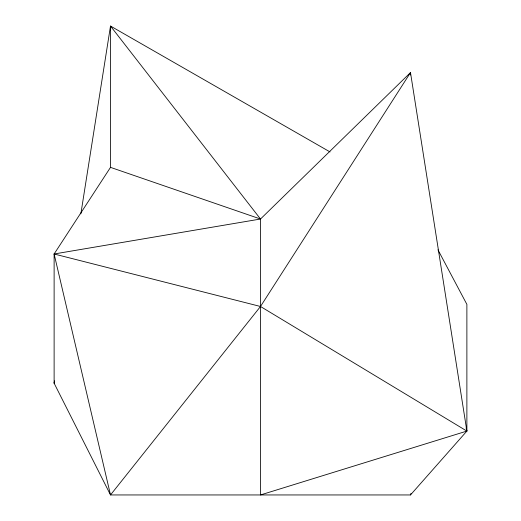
<?xml version="1.0" encoding="UTF-8"?>
<svg xmlns="http://www.w3.org/2000/svg" width="521" height="521" viewBox="0 0 521 521"><rect width="100%" height="100%" fill="white"/><g stroke="black" fill="none" stroke-linecap="round" stroke-linejoin="round"><path stroke-width="0.78" d="M54.503 380.812L54.119 383.222L110.504 494.95L410.496 494.95L466.881 431.082L466.881 304.375L437.927 249.793M80.853 213.864L110.504 26.05L330.027 151.93M54.529 381.652L54.119 383.222L54.119 253.988L110.504 167.365L110.504 26.05L260.5 219.022L260.5 494.95L466.881 431.082L410.496 72.575L260.5 219.022L54.119 253.988L110.504 494.95L260.5 306.485L410.496 72.575L410.496 75.004M410.496 494.95L410.958 493.394M54.119 253.988L260.5 306.485L466.881 431.082L466.113 427.917M110.504 167.365L260.5 219.022"/></g></svg>
